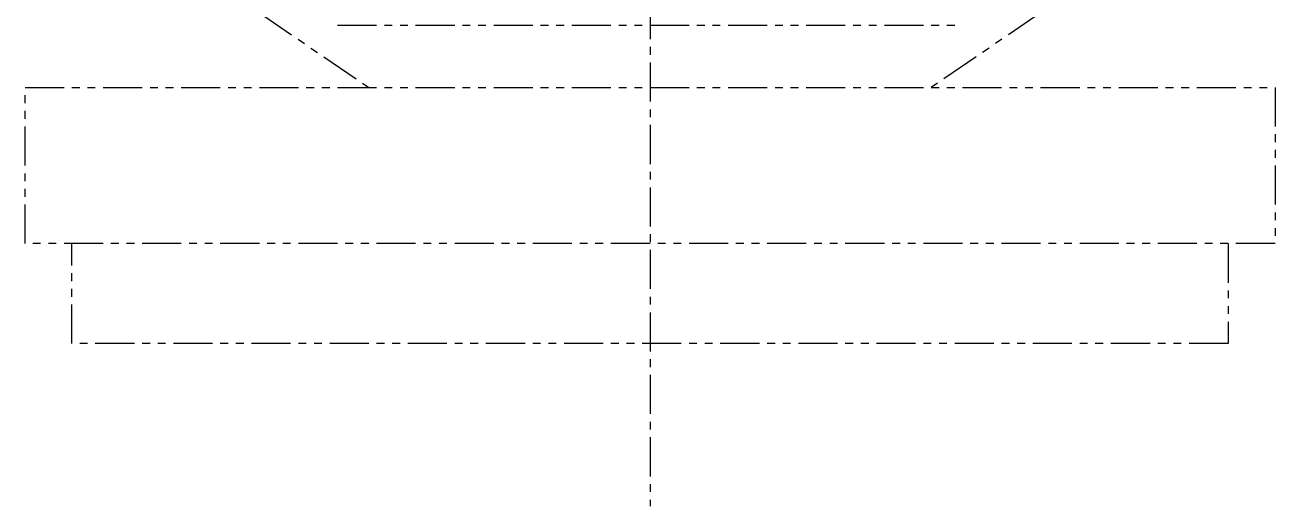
# Model space of a CAD drawing. Extents: x 1 to 182, y 0 to 232.
# Drawn here: x 77.3 to 117.3, y 2.05 to 17.45 of the extents above; entities that cross this region are included whole.
import ezdxf

# ---------------------------------------------------------------- set-up
doc = ezdxf.new("R2010")
doc.units = 0
doc.linetypes.add('CENTER', pattern=[2, 1.25, -0.25, 0.25, -0.25])
doc.linetypes.add('PHANTOM', pattern=[2.5, 1.25, -0.25, 0.25, -0.25, 0.25, -0.25])
doc.layers.get('0').update_dxf_attribs({"linetype": 'CONTINUOUS'})
doc.layers.add('CENTER', color=1, linetype='CENTER')

msp = doc.modelspace()

# ---------------------------------------------------------------- linework, layer by layer
at = {"color": 3, "linetype": 'PHANTOM'}
for p, q in [((84.805, 17.838), (88.305, 15.447)), ((109.805, 17.838), (106.305, 15.447)), ((87.305, 17.447), (107.305, 17.447)), ((77.305, 10.447), (77.305, 15.447)), ((77.305, 15.447), (117.305, 15.447)), ((117.305, 15.447), (117.305, 10.447)), ((117.305, 10.447), (77.305, 10.447)), ((78.805, 7.247), (78.805, 10.447)), ((115.805, 10.447), (115.805, 7.247)), ((115.805, 7.247), (78.805, 7.247))]:
    msp.add_line(p, q, dxfattribs=at)
at = {"layer": 'CENTER', "color": 1, "linetype": 'CENTER'}
msp.add_line((97.305, 90.247), (97.305, 2.047), dxfattribs=at)

doc.saveas('drawing.dxf')
